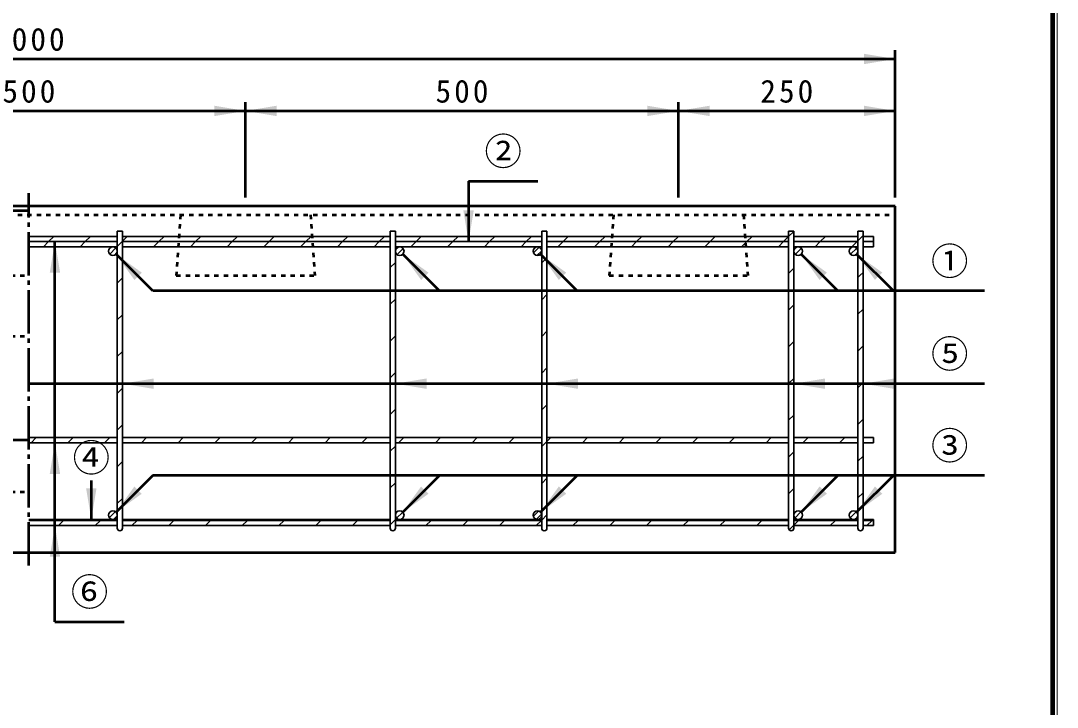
# Model space of a CAD drawing. Units: millimetres, scale not verified. Extents: x 100 to 4105, y 100 to 2870.
# Drawn here: x 2908 to 4105, y 893 to 1686 of the extents above; entities that cross this region are included whole.
import ezdxf
from ezdxf.enums import TextEntityAlignment as Align

# ---------------------------------------------------------------- set-up
doc = ezdxf.new("R2010")
doc.units = ezdxf.units.MM
doc.header["$LTSCALE"] = 5
doc.linetypes.add('USER1', pattern=[2.2, 1, -1.2])
doc.linetypes.add('USER2', pattern=[13.4, 10, -1.2, 1, -1.2])
doc.layers.add('V-nasSTD', color=7, linetype='Continuous', lineweight=50)
doc.styles.add('ＭＳ ゴシック', font='')
doc.styles.get('ＭＳ ゴシック').set_extended_font_data('MS Gothic')

msp = doc.modelspace()

# ---------------------------------------------------------------- hatches: boundary and pattern name
at = {"layer": 'V-nasSTD'}
for points in [[(3881.814, 1635.89), (3917.814, 1641.89), (3881.814, 1647.89)], [(3131.814, 1575.89), (3167.814, 1581.89), (3131.814, 1587.89)], [(3203.814, 1587.89), (3167.814, 1581.89), (3203.814, 1575.89)], [(3631.814, 1575.89), (3667.814, 1581.89), (3631.814, 1587.89)], [(3703.814, 1587.89), (3667.814, 1581.89), (3703.814, 1575.89)], [(3881.814, 1575.89), (3917.814, 1581.89), (3881.814, 1587.89)], [(3431.314, 1466.89), (3425.314, 1430.89), (3419.314, 1466.89)], [(2953.814, 1394.89), (2947.814, 1430.89), (2941.814, 1394.89)], [(3039.562, 1386.656), (3018.349, 1416.355), (3048.048, 1395.141)], [(3370.562, 1386.656), (3349.349, 1416.355), (3379.048, 1395.141)], [(3529.562, 1386.656), (3508.349, 1416.355), (3538.048, 1395.141)], [(3830.562, 1386.656), (3809.349, 1416.355), (3839.048, 1395.141)], [(3894.562, 1386.656), (3873.349, 1416.355), (3903.048, 1395.141)], [(3061.814, 1272.826), (3025.814, 1266.826), (3061.814, 1260.826)], [(3376.814, 1272.826), (3340.814, 1266.826), (3376.814, 1260.826)], [(3551.814, 1272.826), (3515.814, 1266.826), (3551.814, 1260.826)], [(3836.814, 1272.826), (3800.814, 1266.826), (3836.814, 1260.826)], [(3916.814, 1272.826), (3880.814, 1266.826), (3916.814, 1260.826)], [(2953.814, 1162.576), (2947.814, 1198.576), (2941.814, 1162.576)], [(2995.814, 1145.89), (2989.814, 1109.89), (2983.814, 1145.89)], [(3039.562, 1148.124), (3018.349, 1118.426), (3048.048, 1139.639)], [(3370.562, 1148.124), (3349.349, 1118.426), (3379.048, 1139.639)], [(3529.562, 1148.124), (3508.349, 1118.426), (3538.048, 1139.639)], [(3830.562, 1148.124), (3809.349, 1118.426), (3839.048, 1139.639)], [(3894.562, 1148.124), (3873.349, 1118.426), (3903.048, 1139.639)], [(2953.814, 1066.89), (2947.814, 1102.89), (2941.814, 1066.89)]]:
    msp.add_hatch(color=256, dxfattribs=at).paths.add_polyline_path(points)

# ---------------------------------------------------------------- linework, layer by layer
at = {"layer": 'V-nasSTD', "lineweight": 100}
msp.add_line((4100, 105), (4100, 2865), dxfattribs=at)
at = {"layer": 'V-nasSTD'}
for p, q in [((3917.814, 1481.89), (3917.814, 1651.89)), ((1917.814, 1641.89), (3917.814, 1641.89)), ((3167.814, 1481.89), (3167.814, 1591.89)), ((3667.814, 1481.89), (3667.814, 1591.89)), ((2667.814, 1581.89), (3167.814, 1581.89)), ((3167.814, 1581.89), (3667.814, 1581.89)), ((3667.814, 1581.89), (3917.814, 1581.89)), ((3425.314, 1500.89), (3505.314, 1500.89)), ((3425.314, 1500.89), (3425.314, 1430.89)), ((3917.814, 1471.89), (1925.814, 1471.89)), ((1925.814, 1466.89), (2917.814, 1466.89)), ((3917.814, 1071.89), (3917.814, 1471.89)), ((2947.814, 991.89), (2947.814, 1430.89)), ((3060.776, 1373.928), (3018.349, 1416.355)), ((3391.776, 1373.928), (3349.349, 1416.355)), ((3550.776, 1373.928), (3508.349, 1416.355)), ((3851.776, 1373.928), (3809.349, 1416.355)), ((3915.776, 1373.928), (3873.349, 1416.355)), ((4020.814, 1373.928), (3060.776, 1373.928)), ((4020.814, 1266.826), (2917.814, 1266.826)), ((2037.814, 1201.89), (2917.814, 1201.89)), ((3060.776, 1160.852), (3018.349, 1118.426)), ((4020.814, 1160.852), (3060.776, 1160.852)), ((3391.776, 1160.852), (3349.349, 1118.426)), ((3550.776, 1160.852), (3508.349, 1118.426)), ((3851.776, 1160.852), (3809.349, 1118.426)), ((3915.776, 1160.852), (3873.349, 1118.426)), ((2989.814, 1154.89), (2989.814, 1109.89)), ((1917.814, 1071.89), (3917.814, 1071.89)), ((2947.814, 991.89), (3027.814, 991.89))]:
    msp.add_line(p, q, dxfattribs=at)
at = {"layer": 'V-nasSTD', "linetype": 'USER2'}
msp.add_line((2917.814, 1056.89), (2917.814, 1486.89), dxfattribs=at)
at = {"layer": 'V-nasSTD', "linetype": 'USER1'}
for p, q in [((1925.814, 1461.89), (3917.814, 1461.89)), ((3092.814, 1461.89), (3087.814, 1391.89)), ((3242.814, 1461.89), (3247.814, 1391.89)), ((3592.814, 1461.89), (3587.814, 1391.89)), ((3742.814, 1461.89), (3747.814, 1391.89)), ((1917.814, 1391.89), (2917.814, 1391.89)), ((3087.814, 1391.89), (3247.814, 1391.89)), ((3587.814, 1391.89), (3747.814, 1391.89)), ((1917.814, 1321.89), (2917.814, 1321.89)), ((1917.814, 1141.89), (2917.814, 1141.89))]:
    msp.add_line(p, q, dxfattribs=at)
at = {"layer": 'V-nasSTD', "lineweight": 35}
for p, q in [((2917.814, 1436.89), (3019.814, 1436.89)), ((2940.479, 1430.89), (2946.479, 1436.89)), ((2982.906, 1430.89), (2988.906, 1436.89)), ((3019.814, 1442.89), (3019.814, 1099.89)), ((3019.814, 1442.89), (3025.814, 1442.89)), ((3025.814, 1442.89), (3025.814, 1099.89)), ((3031.332, 1436.89), (3025.814, 1431.372)), ((3025.814, 1436.89), (3334.814, 1436.89)), ((3067.758, 1430.89), (3073.758, 1436.89)), ((3110.185, 1430.89), (3116.185, 1436.89)), ((3152.611, 1430.89), (3158.611, 1436.89)), ((3195.038, 1430.89), (3201.038, 1436.89)), ((3237.464, 1430.89), (3243.464, 1436.89)), ((3279.891, 1430.89), (3285.891, 1436.89)), ((3322.317, 1430.89), (3328.317, 1436.89)), ((3334.814, 1442.89), (3334.814, 1099.89)), ((3334.814, 1442.89), (3340.814, 1442.89)), ((3340.814, 1442.89), (3340.814, 1099.89)), ((3340.814, 1436.89), (3509.814, 1436.89)), ((3364.743, 1430.89), (3370.743, 1436.89)), ((3407.17, 1430.89), (3413.17, 1436.89)), ((3449.596, 1430.89), (3455.596, 1436.89)), ((3492.023, 1430.89), (3498.023, 1436.89)), ((3509.814, 1442.89), (3509.814, 1099.89)), ((3509.814, 1442.89), (3515.814, 1442.89)), ((3515.814, 1442.89), (3515.814, 1099.89)), ((3515.814, 1436.89), (3794.814, 1436.89)), ((3534.449, 1430.89), (3540.449, 1436.89)), ((3576.875, 1430.89), (3582.875, 1436.89)), ((3625.302, 1436.89), (3619.302, 1430.89)), ((3661.728, 1430.89), (3667.728, 1436.89)), ((3704.155, 1430.89), (3710.155, 1436.89)), ((3746.581, 1430.89), (3752.581, 1436.89)), ((3789.007, 1430.89), (3794.814, 1436.696)), ((3794.814, 1442.89), (3794.814, 1099.89)), ((3794.814, 1442.89), (3800.814, 1442.89)), ((3800.814, 1442.696), (3794.814, 1436.696)), ((3800.814, 1442.89), (3800.814, 1099.89)), ((3800.814, 1436.89), (3874.814, 1436.89)), ((3831.434, 1430.89), (3837.434, 1436.89)), ((3874.814, 1442.89), (3874.814, 1099.89)), ((3874.814, 1442.89), (3880.814, 1442.89)), ((3880.814, 1437.844), (3874.814, 1431.844)), ((3880.814, 1442.89), (3880.814, 1099.89)), ((3880.814, 1436.89), (3892.814, 1436.89)), ((3892.814, 1436.89), (3892.814, 1430.89)), ((2917.814, 1430.89), (3019.814, 1430.89)), ((2917.814, 1424.89), (3019.814, 1424.89)), ((2934.479, 1424.89), (2940.479, 1430.89)), ((2976.906, 1424.89), (2982.906, 1430.89)), ((3019.332, 1424.89), (3019.814, 1425.372)), ((3025.814, 1431.372), (3019.814, 1425.372)), ((3025.814, 1430.89), (3334.814, 1430.89)), ((3025.814, 1424.89), (3334.814, 1424.89)), ((3061.758, 1424.89), (3067.758, 1430.89)), ((3110.185, 1430.89), (3104.185, 1424.89)), ((3146.611, 1424.89), (3152.611, 1430.89)), ((3189.038, 1424.89), (3195.038, 1430.89)), ((3231.464, 1424.89), (3237.464, 1430.89)), ((3273.891, 1424.89), (3279.891, 1430.89)), ((3316.317, 1424.89), (3322.317, 1430.89)), ((3340.814, 1430.89), (3509.814, 1430.89)), ((3340.814, 1424.89), (3509.814, 1424.89)), ((3344.396, 1424.685), (3341.019, 1421.308)), ((3358.743, 1424.89), (3364.743, 1430.89)), ((3401.17, 1424.89), (3407.17, 1430.89)), ((3443.596, 1424.89), (3449.596, 1430.89)), ((3486.023, 1424.89), (3492.023, 1430.89)), ((3506.817, 1424.471), (3500.232, 1417.887)), ((3515.814, 1430.89), (3794.814, 1430.89)), ((3515.814, 1424.89), (3794.814, 1424.89)), ((3528.449, 1424.89), (3534.449, 1430.89)), ((3570.875, 1424.89), (3576.875, 1430.89)), ((3619.302, 1430.89), (3613.302, 1424.89)), ((3655.728, 1424.89), (3661.728, 1430.89)), ((3698.155, 1424.89), (3704.155, 1430.89)), ((3740.581, 1424.89), (3745.129, 1429.438)), ((3745.129, 1429.438), (3746.581, 1430.89)), ((3783.007, 1424.89), (3789.007, 1430.89)), ((3800.814, 1430.89), (3874.814, 1430.89)), ((3800.814, 1424.89), (3874.814, 1424.89)), ((3803.795, 1424.465), (3801.239, 1421.909)), ((3825.434, 1424.89), (3831.434, 1430.89)), ((3867.86, 1424.89), (3873.86, 1430.89)), ((3873.86, 1430.89), (3874.814, 1431.844)), ((3880.814, 1430.89), (3892.814, 1430.89)), ((3880.814, 1424.89), (3892.814, 1424.89)), ((3892.814, 1430.89), (3892.814, 1424.89)), ((3018.1, 1423.658), (3011.046, 1416.604)), ((3016.826, 1415.313), (3019.391, 1417.878)), ((3349.752, 1422.97), (3342.734, 1415.951)), ((3504.33, 1414.914), (3509.79, 1420.374)), ((3515.814, 1412.255), (3509.814, 1406.255)), ((3802.525, 1416.124), (3809.58, 1423.179)), ((3866.979, 1424.009), (3865.695, 1422.725)), ((3866.337, 1416.296), (3873.407, 1423.366)), ((3340.814, 1406.96), (3334.814, 1400.96)), ((3794.814, 1394.27), (3800.814, 1400.27)), ((3025.814, 1388.945), (3019.814, 1382.945)), ((3877.196, 1391.8), (3874.814, 1389.417)), ((3877.196, 1391.8), (3880.814, 1395.417)), ((3340.814, 1364.534), (3334.814, 1358.534)), ((3515.814, 1369.828), (3509.814, 1363.828)), ((3800.814, 1357.844), (3794.814, 1351.844)), ((3880.814, 1352.991), (3874.814, 1346.991)), ((3025.814, 1346.519), (3019.814, 1340.519)), ((3340.814, 1322.108), (3334.814, 1316.108)), ((3515.814, 1327.402), (3509.814, 1321.402)), ((3800.814, 1315.417), (3794.814, 1309.417)), ((3880.814, 1310.564), (3874.814, 1304.564)), ((3025.814, 1304.092), (3019.814, 1298.092)), ((3515.814, 1284.976), (3509.814, 1278.976)), ((3340.814, 1279.681), (3334.814, 1273.681)), ((3800.814, 1272.991), (3794.814, 1266.991)), ((3025.814, 1261.666), (3019.814, 1255.666)), ((3880.814, 1268.138), (3874.814, 1262.138)), ((3340.814, 1237.255), (3334.814, 1231.255)), ((3515.814, 1242.549), (3509.814, 1236.549)), ((3800.814, 1230.564), (3794.814, 1224.564)), ((3880.814, 1225.712), (3874.814, 1219.712)), ((3025.814, 1219.24), (3019.814, 1213.24)), ((2917.814, 1204.576), (3019.814, 1204.576)), ((2917.814, 1198.576), (3019.814, 1198.576)), ((2920.297, 1198.576), (2926.297, 1204.576)), ((2962.723, 1198.576), (2968.723, 1204.576)), ((3005.15, 1198.576), (3011.15, 1204.576)), ((3025.814, 1204.576), (3334.814, 1204.576)), ((3025.814, 1198.576), (3334.814, 1198.576)), ((3047.576, 1198.576), (3053.576, 1204.576)), ((3090.002, 1198.576), (3096.002, 1204.576)), ((3132.429, 1198.576), (3138.429, 1204.576)), ((3174.855, 1198.576), (3180.855, 1204.576)), ((3217.282, 1198.576), (3223.282, 1204.576)), ((3259.708, 1198.576), (3265.708, 1204.576)), ((3302.134, 1198.576), (3308.134, 1204.576)), ((3340.814, 1204.576), (3509.814, 1204.576)), ((3340.814, 1198.576), (3509.814, 1198.576)), ((3350.561, 1204.576), (3344.561, 1198.576)), ((3392.987, 1204.576), (3386.987, 1198.576)), ((3429.414, 1198.576), (3435.414, 1204.576)), ((3471.84, 1198.576), (3477.84, 1204.576)), ((3515.814, 1200.123), (3509.814, 1194.123)), ((3515.814, 1200.123), (3520.266, 1204.576)), ((3515.814, 1204.576), (3794.814, 1204.576)), ((3515.814, 1198.576), (3794.814, 1198.576)), ((3556.693, 1198.576), (3562.693, 1204.576)), ((3599.119, 1198.576), (3605.119, 1204.576)), ((3641.546, 1198.576), (3647.546, 1204.576)), ((3683.972, 1198.576), (3689.972, 1204.576)), ((3726.398, 1198.576), (3732.398, 1204.576)), ((3768.825, 1198.576), (3774.825, 1204.576)), ((3800.814, 1204.576), (3874.814, 1204.576)), ((3800.814, 1198.576), (3874.814, 1198.576)), ((3811.251, 1198.576), (3817.251, 1204.576)), ((3853.678, 1198.576), (3859.678, 1204.576)), ((3880.814, 1204.576), (3892.814, 1204.576)), ((3880.814, 1198.576), (3892.814, 1198.576)), ((3892.814, 1204.576), (3892.814, 1198.576)), ((3340.814, 1194.828), (3334.814, 1188.828)), ((3800.814, 1188.138), (3794.814, 1182.138)), ((3025.814, 1176.813), (3019.814, 1170.813)), ((3880.814, 1183.285), (3874.814, 1177.285)), ((3340.814, 1152.402), (3334.814, 1146.402)), ((3509.814, 1151.696), (3515.814, 1157.696)), ((3796.902, 1141.8), (3794.814, 1139.712)), ((3796.902, 1141.8), (3800.814, 1145.712)), ((3880.814, 1140.859), (3874.814, 1134.859)), ((3025.814, 1134.387), (3019.814, 1128.387)), ((3017.564, 1119.066), (3010.638, 1112.14)), ((3015.507, 1109.939), (3019.765, 1114.196)), ((3349.306, 1118.468), (3342.236, 1111.398)), ((3506.118, 1119.717), (3499.987, 1113.585)), ((3503.53, 1110.058), (3509.646, 1116.174)), ((3515.814, 1115.27), (3509.814, 1109.27)), ((3802.053, 1111.595), (3809.108, 1118.651)), ((3865.889, 1111.792), (3872.912, 1118.815)), ((3871.277, 1110.109), (3874.595, 1113.426)), ((2917.814, 1109.89), (3019.814, 1109.89)), ((3019.814, 1108.89), (2917.814, 1108.89)), ((2917.814, 1102.89), (3019.814, 1102.89)), ((2951.891, 1102.89), (2957.891, 1108.89)), ((2957.891, 1108.89), (2958.891, 1109.89)), ((2994.317, 1102.89), (3000.317, 1108.89)), ((3000.317, 1108.89), (3001.317, 1109.89)), ((3025.814, 1109.89), (3334.814, 1109.89)), ((3334.814, 1108.89), (3025.814, 1108.89)), ((3025.814, 1102.89), (3334.814, 1102.89)), ((3042.743, 1108.89), (3036.743, 1102.89)), ((3042.743, 1108.89), (3043.743, 1109.89)), ((3079.17, 1102.89), (3085.17, 1108.89)), ((3085.17, 1108.89), (3086.17, 1109.89)), ((3121.596, 1102.89), (3127.596, 1108.89)), ((3127.596, 1108.89), (3128.596, 1109.89)), ((3164.023, 1102.89), (3170.023, 1108.89)), ((3170.023, 1108.89), (3171.023, 1109.89)), ((3206.449, 1102.89), (3212.449, 1108.89)), ((3212.449, 1108.89), (3213.449, 1109.89)), ((3248.875, 1102.89), (3254.875, 1108.89)), ((3291.302, 1102.89), (3297.302, 1108.89)), ((3333.728, 1102.89), (3334.814, 1103.976)), ((3340.814, 1109.976), (3334.814, 1103.976)), ((3340.814, 1109.89), (3509.814, 1109.89)), ((3509.814, 1108.89), (3340.814, 1108.89)), ((3340.814, 1102.89), (3509.814, 1102.89)), ((3348.759, 1110.849), (3349.854, 1111.945)), ((3376.155, 1102.89), (3382.155, 1108.89)), ((3382.155, 1108.89), (3383.155, 1109.89)), ((3418.581, 1102.89), (3424.581, 1108.89)), ((3424.581, 1108.89), (3425.581, 1109.89)), ((3461.007, 1102.89), (3467.007, 1108.89)), ((3467.007, 1108.89), (3468.007, 1109.89)), ((3503.434, 1102.89), (3509.434, 1108.89)), ((3509.434, 1108.89), (3509.814, 1109.27)), ((3794.814, 1109.89), (3515.814, 1109.89)), ((3515.814, 1108.89), (3794.814, 1108.89)), ((3515.814, 1102.89), (3794.814, 1102.89)), ((3545.86, 1102.89), (3551.86, 1108.89)), ((3551.86, 1108.89), (3552.86, 1109.89)), ((3588.287, 1102.89), (3594.287, 1108.89)), ((3594.287, 1108.89), (3595.287, 1109.89)), ((3630.713, 1102.89), (3636.713, 1108.89)), ((3636.713, 1108.89), (3637.713, 1109.89)), ((3673.139, 1102.89), (3679.139, 1108.89)), ((3679.139, 1108.89), (3680.139, 1109.89)), ((3715.566, 1102.89), (3721.566, 1108.89)), ((3721.566, 1108.89), (3722.566, 1109.89)), ((3757.992, 1102.89), (3763.992, 1108.89)), ((3763.992, 1108.89), (3764.992, 1109.89)), ((3795.504, 1097.976), (3800.814, 1103.285)), ((3800.814, 1109.89), (3874.814, 1109.89)), ((3800.814, 1103.285), (3806.419, 1108.89)), ((3874.814, 1108.89), (3800.814, 1108.89)), ((3800.814, 1102.89), (3874.814, 1102.89)), ((3806.419, 1108.89), (3807.419, 1109.89)), ((3807.854, 1110.325), (3810.378, 1112.85)), ((3842.845, 1102.89), (3848.845, 1108.89)), ((3848.845, 1108.89), (3849.845, 1109.89)), ((3880.814, 1109.89), (3892.814, 1109.89)), ((3880.814, 1108.89), (3892.814, 1108.89)), ((3880.814, 1102.89), (3892.814, 1102.89)), ((3885.271, 1102.89), (3891.271, 1108.89)), ((3891.271, 1108.89), (3892.271, 1109.89)), ((3892.814, 1109.89), (3892.814, 1107.89)), ((3892.814, 1107.89), (3892.814, 1102.89))]:
    msp.add_line(p, q, dxfattribs=at)
at = {"layer": 'V-nasSTD', "lineweight": 13}
msp.add_lwpolyline([(100, 100), (100, 2870), (4105, 2870), (4105, 100)], close=True, dxfattribs=at)
at = {"layer": 'V-nasSTD', "lineweight": 35}
for centre in [(3014.814, 1419.89), (3345.814, 1419.89), (3504.814, 1419.89), (3805.814, 1419.89), (3869.814, 1419.89), (3014.814, 1114.89), (3345.814, 1114.89), (3504.814, 1114.89), (3805.814, 1114.89), (3869.814, 1114.89)]:
    msp.add_circle(centre, 5, dxfattribs=at)
for centre in [(3022.814, 1099.89), (3337.814, 1099.89), (3512.814, 1099.89), (3797.814, 1099.89), (3877.814, 1099.89)]:
    msp.add_arc(centre, 3, 180, 0, dxfattribs=at)

# ---------------------------------------------------------------- texts
at = {"layer": 'V-nasSTD', "style": 'ＭＳ ゴシック'}
for s, p in [('②', (3443.714, 1551.09)), ('①', (3959.214, 1424.128)), ('⑤', (3959.214, 1317.026)), ('③', (3959.214, 1211.052)), ('④', (2968.214, 1197.078)), ('⑥', (2966.214, 1042.09))]:
    msp.add_text(s, height=31.67, dxfattribs=at).set_placement(p, align=Align.TOP_LEFT)
at = {"layer": 'V-nasSTD', "char_height": 26.39, "attachment_point": 1, "style": 'ＭＳ ゴシック'}
for s, insert in [('\\T1.2;2000', (2876.414, 1677.89)), ('\\T1.2;500', (2887.214, 1617.89)), ('\\T1.2;500', (3387.214, 1617.89)), ('\\T1.2;250', (3762.214, 1617.89))]:
    msp.add_mtext(s, dxfattribs=dict(at, insert=insert))

doc.saveas('drawing.dxf')
